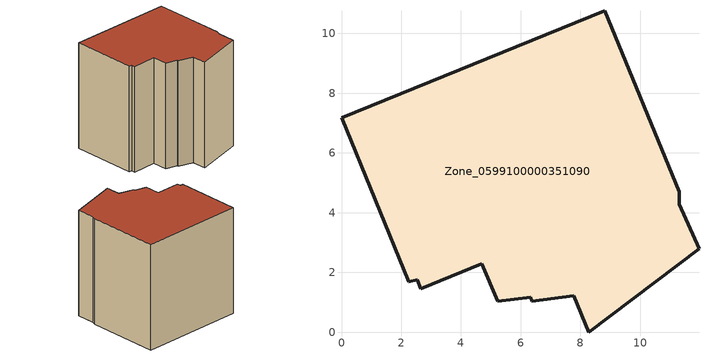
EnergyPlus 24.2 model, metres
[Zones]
Zone_0599100000351090
 floor ground (C_G): 7.78,1.22 6.36,1.03 6.33,1.17 5.23,1.03 4.7,2.3 2.65,1.46 2.53,1.75 2.25,1.69 0,7.18 8.82,10.76 11.31,4.7 11.3,4.29 11.97,2.8 8.28,0 z0
 wall outside (C_F): 4.7,2.3 5.23,1.03 6.33,1.17 6.36,1.03 7.78,1.22 8.28,0 11.97,2.8 11.3,4.29 11.31,4.7 8.82,10.76 0,7.18 2.25,1.69 2.53,1.75 2.65,1.46 4.7,2.3 z0:9.77
 roof outside (C_R): 11.31,4.7 8.82,10.76 0,7.18 2.25,1.69 2.53,1.75 2.65,1.46 4.7,2.3 5.23,1.03 6.33,1.17 6.36,1.03 7.78,1.22 8.28,0 11.97,2.8 11.3,4.29 z9.77
[BUILDING]
Pand.0599100000351090: North Axis=0; Terrain=City; Loads Convergence Tolerance Value=0.04; Temperature Convergence Tolerance Value=0.4; Solar Distribution=FullExterior; Maximum Number of Warmup Days=25; Minimum Number of Warmup Days=1
[Site:Location]
Rotterdam.The.Hague.AP_ZH_NLD Design_Conditions: Latitude=51.96; Longitude=4.45; Time Zone=1; Elevation=-4.5
[SITE:GROUNDTEMPERATURE:BUILDINGSURFACE]
18, 18, 18, 18, 18, 18, 18, 18, 18, 18, 18, 18
[MATERIAL] Thermal Absorptance=0.9; Solar Absorptance=0.7; Visible Absorptance=0.7
Name | Roughness | Thickness | Conductivity | Density | Specific Heat
G.TC.1992-2005 | MediumSmooth | 0.15 | 0.06 | 540 | 1210
F.TC.1992-2005 | Rough | 0.3 | 0.12 | 1920 | 840
R.TC.1992-2005 | MediumRough | 0.2 | 0.08 | 1500 | 1000
[CONSTRUCTION]
C_G: G.TC.1992-2005
C_F: F.TC.1992-2005
C_R: R.TC.1992-2005
[ZONE]
Zone_0599100000351090: Type=1; Multiplier=1; Ceiling Height=Autocalculate; Volume=Autocalculate; Floor Area=autocalculate; Part of Total Floor Area=Yes
[ZONEINFILTRATION:DESIGNFLOWRATE]
Infil_Zone_0599100000351090: Zone or ZoneList or Space or SpaceList=Zone_0599100000351090; Schedule=AlwaysOn; Design Flow Rate Calculation Method=Flow/Area; Flow Rate per Floor Area=0.0015; Constant Term Coefficient=1; Temperature Term Coefficient=0; Velocity Term Coefficient=0; Velocity Squared Term Coefficient=0
[HVACTEMPLATE:ZONE:IDEALLOADSAIRSYSTEM]
Zone_0599100000351090: Maximum Heating Supply Air Temperature=50; Minimum Cooling Supply Air Temperature=13; Maximum Heating Supply Air Humidity Ratio=0.0156; Minimum Cooling Supply Air Humidity Ratio=0.0077; Heating Limit=NoLimit; Cooling Limit=NoLimit; Dehumidification Control Type=ConstantSensibleHeatRatio; Cooling Sensible Heat Ratio=0.7; Dehumidification Setpoint=60; Humidification Control Type=None; Humidification Setpoint=30; Outdoor Air Method=None; Outdoor Air Flow Rate per Person=0.00944; Outdoor Air Flow Rate per Zone Floor Area=0; Outdoor Air Flow Rate per Zone=0; Demand Controlled Ventilation Type=None; Outdoor Air Economizer Type=NoEconomizer; Heat Recovery Type=None; Sensible Heat Recovery Effectiveness=0.7; Latent Heat Recovery Effectiveness=0.65
[ZONECONTROL:THERMOSTAT]
ThermostatControl_Zone_0599100000351090: Zone or ZoneList=Zone_0599100000351090; Control Type Schedule=DualSetpointControlType; Control 1=Thermostat_Zone_0599100000351090; Temperature Difference Between Cutout And Setpoint=0
[THERMOSTATSETPOINT:DUALSETPOINT]
Thermostat_Zone_0599100000351090: Heating Setpoint Temperature Schedule=HeatingSetpoint_Zone_0599100000351090; Cooling Setpoint Temperature Schedule=CoolingSetpoint_Zone_0599100000351090
[SCHEDULE:COMPACT]
HeatingSetpoint_Zone_0599100000351090: Through: 12/31, For: AllDays, Until: 24:00, 21
CoolingSetpoint_Zone_0599100000351090: Through: 12/31, For: AllDays, Until: 24:00, 24
DualSetpointControlType: Through: 12/31, For: AllDays, Until: 24:00, 4
AlwaysOn: Through: 12/31, For: AllDays, Until: 24:00, 1
